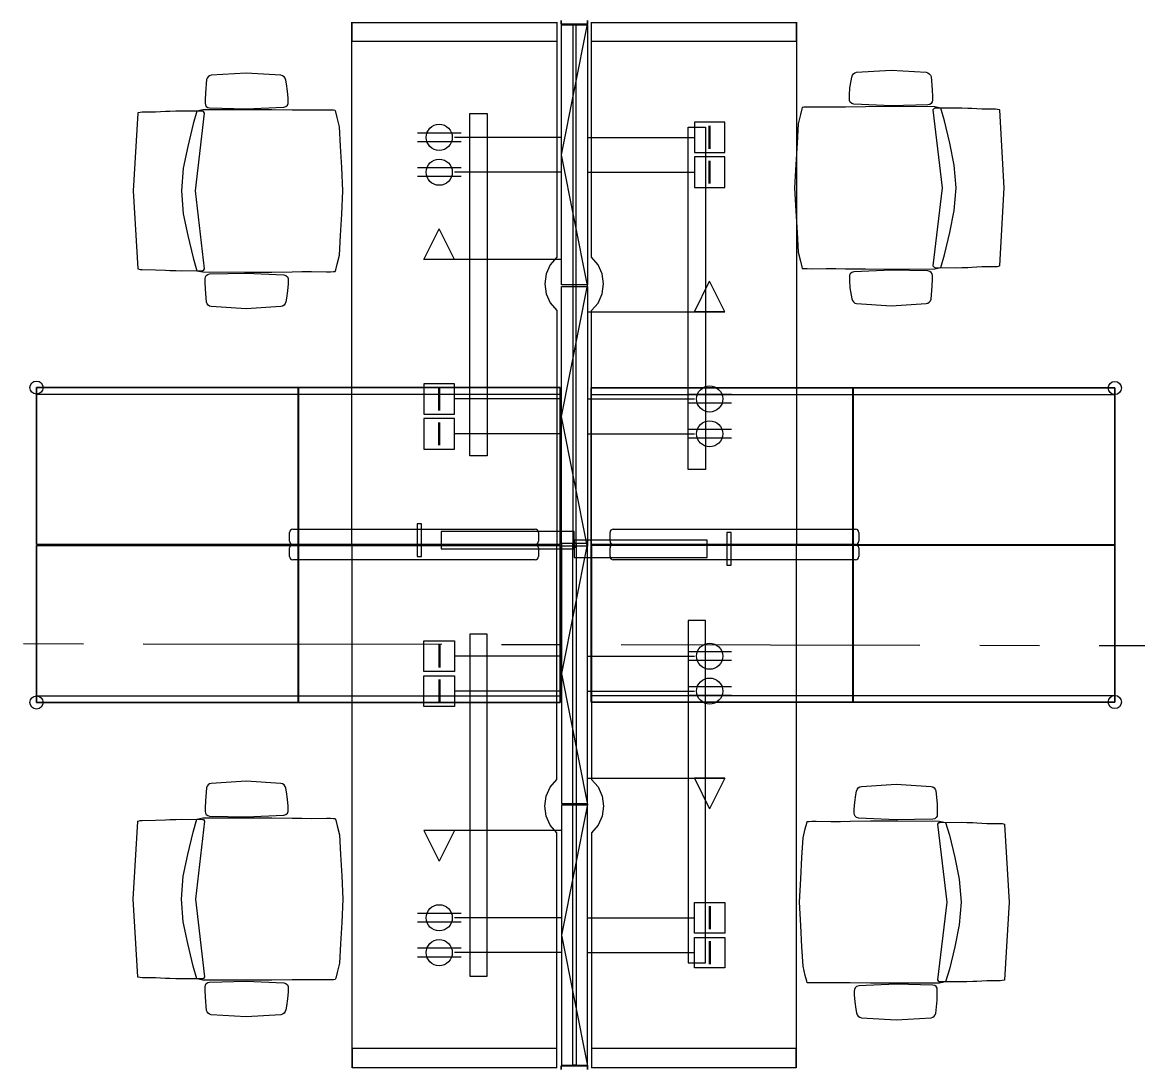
# Model space of a CAD drawing. Extents: x -4 to 325, y -1 to 181.
# Drawn here: x 2.575 to 5.844, y 10.403 to 13.466 of the extents above; entities that cross this region are included whole.
import ezdxf

# ---------------------------------------------------------------- set-up
doc = ezdxf.new("R2010")
doc.units = 0
doc.header["$LTSCALE"] = 0.7
doc.header["$MEASUREMENT"] = 0
doc.linetypes.add('REC4_A1-00_PLANTA GENERAL$1$X-BB$0$CENTER', pattern=[2, 1.25, -0.25, 0.25, -0.25])
doc.linetypes.add('X-BB$0$HIDDEN2', pattern=[0.1875, 0.125, -0.0625])
doc.layers.get('0').update_dxf_attribs({"linetype": 'CONTINUOUS'})
doc.layers.add('REC4_A1-00_PLANTA GENERAL$1$BB$0$A-GRID', color=251, linetype='REC4_A1-00_PLANTA GENERAL$1$X-BB$0$CENTER')
doc.layers.add('REC4_A1-00_PLANTA GENERAL$1$FN$0$I-FURN-FREE', color=1, linetype='CONTINUOUS')
doc.styles.add('REC4_A1-00_PLANTA GENERAL$0$X-FN$0$ARIAL', font='arial.ttf')

# ---------------------------------------------------------------- blocks, each defined once
blk = doc.blocks.new('REC4_A1-00_PLANTA GENERAL', base_point=(3911.2412, -3265.1096))
at = {"layer": 'REC4_A1-00_PLANTA GENERAL$1$BB$0$A-GRID'}
h = blk.add_hatch(dxfattribs=at)
h.set_pattern_fill('ANSI31', color=8, scale=0.53)
h.set_pattern_definition([(45, (0.03352, 0.020166), (-0.046845824, 0.046845824), [])])
h.paths.add_polyline_path([(1.5678, 35.8547), (1.2166, 35.8547), (1.2166, 35.4908), (1.5678, 35.4908)])
h.paths.add_polyline_path([(8.0551, 35.8047), (7.7553, 35.8047), (7.7553, 35.5143), (8.0551, 35.5143)])
h.paths.add_polyline_path([(14.5753, 35.809), (14.2754, 35.809), (14.2754, 35.5187), (14.5753, 35.5187)])
h.paths.add_polyline_path([(21.0466, 35.804), (20.7468, 35.804), (20.7468, 35.5137), (21.0466, 35.5137)])
edge = h.paths.add_edge_path()
edge.add_arc((27.4259, 35.604), 0.1568, 0, 360)
h.paths.add_polyline_path([(34.1147, 35.7939), (33.8148, 35.7939), (33.8148, 35.5036), (34.1147, 35.5036)])
h.paths.add_polyline_path([(40.5576, 35.789), (40.2578, 35.789), (40.2578, 35.4986), (40.5576, 35.4986)])
edge = h.paths.add_edge_path()
edge.add_arc((46.9701, 35.6385), 0.2128, 0, 360)
edge = h.paths.add_edge_path()
edge.add_arc((33.9335, 29.5702), 0.1716, 0, 360)
h.paths.add_polyline_path([(1.5768, 29.8317), (1.2256, 29.8317), (1.2256, 29.4678), (1.5768, 29.4678)])
h.paths.add_polyline_path([(8.0508, 29.7868), (7.75, 29.7868), (7.75, 29.4871), (8.0508, 29.4871)])
h.paths.add_polyline_path([(14.3851, 29.7988), (14.2624, 29.7988), (14.2624, 29.4991), (14.3821, 29.4991)])
h.paths.add_polyline_path([(14.5632, 29.7988), (14.3851, 29.7988), (14.3821, 29.4991), (14.5632, 29.4991)])
h.paths.add_polyline_path([(21.1221, 29.5527), (20.7989, 29.5517), (20.7989, 29.3933), (21.1221, 29.3933)])
h.paths.add_polyline_path([(21.1221, 29.8224), (21.0453, 29.8224), (20.7989, 29.8217), (20.7989, 29.5517), (21.1221, 29.5527)])
h.paths.add_polyline_path([(27.542, 29.7729), (27.2913, 29.7729), (27.2913, 29.5231), (27.542, 29.5231)])
h.paths.add_polyline_path([(40.5264, 29.7716), (40.2757, 29.7716), (40.2757, 29.5218), (40.5264, 29.5218)])
h.paths.add_polyline_path([(47.0764, 29.8019), (46.7664, 29.8019), (46.7664, 29.4919), (47.0764, 29.4919)])
h.paths.add_polyline_path([(1.565, 23.8478), (1.2138, 23.8478), (1.2138, 23.4839), (1.565, 23.4839)])
h.paths.add_polyline_path([(7.9956, 23.8084), (7.6948, 23.8084), (7.6948, 23.5086), (7.9956, 23.5086)])
h.paths.add_polyline_path([(14.5958, 23.8058), (14.2249, 23.8067), (14.2249, 23.507), (14.5929, 23.5061)])
h.paths.add_polyline_path([(14.5258, 23.8058), (14.5958, 23.8058), (14.5929, 23.5061), (14.5258, 23.5061)], flags=16)
h.paths.add_polyline_path([(27.5327, 23.7392), (27.282, 23.7392), (27.282, 23.4894), (27.5327, 23.4894)])
edge = h.paths.add_edge_path()
edge.add_arc((33.9155, 23.6003), 0.1566, 0, 360)
h.paths.add_polyline_path([(40.5198, 23.6763), (40.2691, 23.6763), (40.2691, 23.4631), (40.5198, 23.4631)])
h.paths.add_polyline_path([(40.5198, 23.7129), (40.269, 23.7129), (40.269, 23.6763), (40.5198, 23.6763)])
h.paths.add_polyline_path([(47.0605, 23.6763), (46.8098, 23.6763), (46.8098, 23.4498), (47.0605, 23.4498)])
h.paths.add_polyline_path([(47.0605, 23.6997), (46.8098, 23.6997), (46.8098, 23.6763), (47.0605, 23.6763)])
h.paths.add_polyline_path([(1.5458, 17.8473), (1.1946, 17.8473), (1.1946, 17.4834), (1.5458, 17.4834)])
h.paths.add_polyline_path([(8.0633, 17.8071), (7.7625, 17.8071), (7.7625, 17.5074), (8.0633, 17.5074)])
h.paths.add_polyline_path([(14.4343, 17.7919), (14.3217, 17.7919), (14.3217, 17.4921), (14.4285, 17.4921)])
h.paths.add_polyline_path([(14.6226, 17.7919), (14.4343, 17.7919), (14.4285, 17.4921), (14.6226, 17.4921)])
h.paths.add_polyline_path([(27.5235, 17.756), (27.2727, 17.756), (27.2727, 17.5062), (27.5235, 17.5062)])
edge = h.paths.add_edge_path()
edge.add_arc((33.905, 17.5767), 0.1574, 0, 360)
h.paths.add_polyline_path([(40.5132, 17.7384), (40.3113, 17.7384), (40.3113, 17.5259), (40.5132, 17.5259)])
h.paths.add_polyline_path([(40.3113, 17.7384), (40.2625, 17.7384), (40.2625, 17.4886), (40.5132, 17.4886), (40.5132, 17.5259), (40.3113, 17.5259)])
h.paths.add_polyline_path([(47.0683, 17.7542), (46.7674, 17.7542), (46.7674, 17.5259), (47.0683, 17.5259)])
h.paths.add_polyline_path([(47.0683, 17.5259), (46.7674, 17.5259), (46.7674, 17.4544), (47.0683, 17.4544)])
h.paths.add_polyline_path([(1.5739, 11.86), (1.2227, 11.86), (1.2227, 11.4962), (1.5739, 11.4962)])
h.paths.add_polyline_path([(8.0659, 11.8138), (7.765, 11.8138), (7.765, 11.514), (8.0659, 11.514)])
h.paths.add_polyline_path([(14.5258, 11.7988), (14.2249, 11.7988), (14.2249, 11.499), (14.5258, 11.499)])
h.paths.add_polyline_path([(21.0742, 11.6829), (20.7512, 11.6844), (20.7512, 11.4144), (21.0742, 11.4144)])
h.paths.add_polyline_path([(21.0742, 11.7656), (20.7512, 11.7656), (20.7512, 11.6844), (21.0742, 11.6829)])
h.paths.add_polyline_path([(27.5142, 11.7439), (27.2635, 11.7439), (27.2635, 11.4941), (27.5142, 11.4941)])
edge = h.paths.add_edge_path()
edge.add_arc((33.8803, 11.59), 0.1553, 0, 360)
h.paths.add_polyline_path([(40.5065, 11.7154), (40.2558, 11.7154), (40.2558, 11.464), (40.5065, 11.464)])
h.paths.add_polyline_path([(47.0258, 11.6987), (46.775, 11.6987), (46.775, 11.4489), (47.0258, 11.4489)])
h.paths.add_polyline_path([(1.5513, 5.8383), (1.2001, 5.8383), (1.2001, 5.4744), (1.5513, 5.4744)])
h.paths.add_polyline_path([(8.0395, 5.7813), (7.7676, 5.7813), (7.7676, 5.4815), (8.0395, 5.4815)])
h.paths.add_polyline_path([(8.0685, 5.7813), (8.0395, 5.7813), (8.0395, 5.4815), (8.0685, 5.4815)])
h.paths.add_polyline_path([(14.5132, 5.7555), (14.2123, 5.7555), (14.2123, 5.4558), (14.5132, 5.4558)])
h.paths.add_polyline_path([(21.0084, 5.7048), (20.7577, 5.7048), (20.7577, 5.455), (21.0084, 5.455)])
h.paths.add_polyline_path([(27.5299, 5.7035), (27.229, 5.7035), (27.229, 5.4037), (27.5299, 5.4037)])
h.paths.add_polyline_path([(34.0162, 5.6528), (33.7655, 5.6528), (33.7655, 5.403), (34.0162, 5.403)])
h.paths.add_polyline_path([(40.4672, 5.6155), (40.2072, 5.6155), (40.2072, 5.3555), (40.4672, 5.3555)])
edge = h.paths.add_edge_path()
edge.add_arc((46.8827, 5.476), 0.1877, 0, 360)
blk.add_lwpolyline([(-2.6716, 11.6546), (52.8043, 11.5575)], dxfattribs=at)
at = {"layer": 'REC4_A1-00_PLANTA GENERAL$1$FN$0$I-FURN-FREE'}
for p, q in [((4.1529, 13.4606), (4.1529, 13.4709)), ((4.1529, 13.4708), (4.1529, 13.4606)), ((4.2302, 13.4709), (4.2302, 13.4606)), ((4.2302, 13.4606), (4.2302, 13.4708)), ((3.5394, 11.933), (3.5394, 13.4657)), ((3.5409, 13.4655), (4.1397, 13.4655)), ((3.5409, 13.4096), (3.5409, 13.4655)), ((3.5409, 13.4655), (3.5409, 13.4655)), ((4.1397, 13.4657), (4.1397, 12.7776)), ((4.1397, 13.4655), (4.1397, 13.4096)), ((4.1529, 13.4606), (4.2302, 13.4606)), ((4.2302, 13.4606), (4.1529, 13.4606)), ((4.1533, 13.0775), (4.2299, 13.4606)), ((4.1533, 12.6967), (4.1533, 13.4583)), ((4.1533, 13.4583), (4.2299, 13.4583)), ((4.1868, 13.4581), (4.1868, 11.928)), ((4.1963, 13.4581), (4.1868, 13.4581)), ((4.1868, 13.4581), (4.1868, 11.928)), ((4.1963, 13.4581), (4.1868, 13.4581)), ((4.1868, 13.4581), (4.1868, 13.4581)), ((4.1963, 11.928), (4.1963, 13.4581)), ((4.1963, 11.928), (4.1963, 13.4581)), ((4.2299, 13.4583), (4.2299, 12.6967)), ((4.2302, 13.4606), (4.2302, 13.4606)), ((4.2419, 12.7776), (4.2419, 13.4657)), ((4.2419, 13.4655), (4.8406, 13.4655)), ((4.2419, 13.4096), (4.2419, 13.4655)), ((4.8406, 13.4655), (4.8406, 13.4096)), ((4.8422, 13.4657), (4.8422, 11.933)), ((4.1397, 13.4096), (3.5409, 13.4096)), ((4.8406, 13.4096), (4.2419, 13.4096)), ((3.8853, 12.1953), (3.8853, 13.198)), ((3.8853, 13.198), (3.9364, 13.198)), ((3.9364, 13.198), (3.9364, 12.1953)), ((4.5242, 12.1554), (4.5242, 13.158)), ((4.5242, 13.158), (4.5753, 13.158)), ((4.6322, 13.1733), (4.5428, 13.1733)), ((4.5428, 13.1733), (4.5428, 13.0839)), ((4.5753, 13.158), (4.5753, 12.1554)), ((4.5862, 13.095), (4.5862, 13.1621)), ((4.5888, 13.095), (4.5888, 13.1621)), ((4.6322, 13.0839), (4.6322, 13.1733)), ((3.8595, 13.1413), (3.7318, 13.1413)), ((3.8595, 13.1158), (3.7318, 13.1158)), ((4.1533, 13.1286), (3.8403, 13.1286)), ((4.2299, 13.1286), (4.5428, 13.1286)), ((4.2299, 12.6943), (4.1533, 13.0775)), ((4.5428, 13.0839), (4.6322, 13.0839)), ((4.6322, 13.0839), (4.6322, 13.0839)), ((4.6322, 13.0711), (4.5428, 13.0711)), ((4.5428, 13.0711), (4.5428, 12.9817)), ((4.5862, 12.9929), (4.5862, 13.0599)), ((4.5888, 12.9929), (4.5888, 13.0599)), ((4.6322, 12.9817), (4.6322, 13.0711)), ((3.8595, 13.0392), (3.7318, 13.0392)), ((3.8595, 13.0136), (3.7318, 13.0136)), ((4.1533, 13.0264), (3.8403, 13.0264)), ((4.2299, 13.0264), (4.5428, 13.0264)), ((4.5428, 12.9817), (4.6322, 12.9817)), ((4.6322, 12.9817), (4.6322, 12.9817)), ((3.7509, 12.7709), (3.7956, 12.8603)), ((3.8403, 12.7709), (3.7956, 12.8603)), ((4.1533, 12.7709), (3.7509, 12.7709)), ((3.8403, 12.7709), (3.7509, 12.7709)), ((4.1203, 12.7555), (4.1083, 12.7286)), ((4.1397, 12.7776), (4.1203, 12.7555)), ((4.2606, 12.7551), (4.2419, 12.7776)), ((4.2725, 12.7284), (4.2606, 12.7551)), ((4.1083, 12.7286), (4.105, 12.6994)), ((4.2765, 12.6994), (4.2725, 12.7284)), ((4.105, 12.6994), (4.1091, 12.6704)), ((4.2299, 12.6967), (4.1533, 12.6967)), ((4.1533, 12.3111), (4.2299, 12.6943)), ((4.1533, 11.9304), (4.1533, 12.6919)), ((4.1533, 12.6919), (4.2299, 12.6919)), ((4.2299, 12.6967), (4.2299, 12.6967)), ((4.2299, 12.6919), (4.2299, 11.9304)), ((4.2732, 12.6701), (4.2765, 12.6994)), ((4.5428, 12.6177), (4.5875, 12.7071)), ((4.6322, 12.6177), (4.5875, 12.7071)), ((4.1091, 12.6704), (4.1209, 12.6436)), ((4.2613, 12.6432), (4.2732, 12.6701)), ((4.1209, 12.6436), (4.1397, 12.6211)), ((4.1397, 12.6211), (4.1397, 11.933)), ((4.2419, 12.6211), (4.2613, 12.6432)), ((4.2419, 11.933), (4.2419, 12.6211)), ((4.2299, 12.6177), (4.6322, 12.6177)), ((4.6322, 12.6177), (4.5428, 12.6177)), ((3.3825, 12.3955), (2.6162, 12.3955)), ((2.6162, 12.3955), (2.6162, 11.9357)), ((2.6162, 11.9357), (2.6162, 12.3955)), ((2.6162, 12.3955), (3.3825, 12.3955)), ((3.3825, 12.3955), (2.6162, 12.3955)), ((2.6162, 12.3955), (2.6162, 12.3763)), ((3.3825, 11.9357), (3.3825, 12.3955)), ((3.3825, 12.3955), (3.3825, 12.3955)), ((3.3825, 12.3955), (3.3825, 11.9357)), ((3.3825, 12.3955), (3.3825, 12.3955)), ((3.3825, 12.3763), (3.3825, 12.3955)), ((3.3825, 12.3955), (3.3825, 12.3955)), ((4.1494, 12.3955), (3.383, 12.3955)), ((3.383, 12.3955), (3.383, 12.3763)), ((3.383, 11.9357), (3.383, 12.3955)), ((3.383, 12.3955), (4.1494, 12.3955)), ((4.1494, 12.3955), (3.383, 12.3955)), ((3.383, 12.3955), (3.383, 11.9357)), ((3.8403, 12.4069), (3.7509, 12.4069)), ((3.7509, 12.4069), (3.7509, 12.3175)), ((3.7944, 12.3287), (3.7944, 12.3958)), ((3.7969, 12.3287), (3.7969, 12.3958)), ((3.8403, 12.3175), (3.8403, 12.4069)), ((4.1494, 12.3763), (4.1494, 12.3955)), ((4.1494, 12.3955), (4.1494, 11.9357)), ((4.1494, 11.9357), (4.1494, 12.3955)), ((5.0072, 12.3943), (4.2408, 12.3943)), ((4.2408, 12.3943), (4.2408, 12.3752)), ((5.0072, 12.3943), (4.2408, 12.3943)), ((4.2408, 12.3943), (4.2408, 11.9345)), ((4.2408, 11.9345), (4.2408, 12.3943)), ((4.2408, 12.3943), (5.0072, 12.3943)), ((5.0072, 12.3752), (5.0072, 12.3943)), ((5.0072, 11.9345), (5.0072, 12.3943)), ((5.0072, 12.3943), (5.0072, 12.3943)), ((5.0072, 12.3943), (5.0072, 11.9345)), ((5.0072, 12.3943), (5.0072, 12.3943)), ((5.774, 12.3943), (5.0077, 12.3943)), ((5.0077, 12.3943), (5.0077, 12.3752)), ((5.0077, 11.9345), (5.0077, 12.3943)), ((5.0077, 12.3943), (5.774, 12.3943)), ((5.774, 12.3943), (5.0077, 12.3943)), ((5.0077, 12.3943), (5.0077, 11.9345)), ((5.774, 12.3752), (5.774, 12.3943)), ((5.774, 12.3943), (5.774, 12.3943)), ((5.774, 12.3943), (5.774, 11.9345)), ((5.774, 12.3943), (5.774, 12.3943)), ((5.774, 11.9345), (5.774, 12.3943)), ((5.774, 12.3943), (5.774, 12.3943)), ((2.6162, 12.3763), (3.3825, 12.3763)), ((3.383, 12.3763), (4.1494, 12.3763)), ((4.1533, 12.3622), (3.8403, 12.3622)), ((4.2299, 12.3622), (4.5428, 12.3622)), ((4.2408, 12.3752), (5.0072, 12.3752)), ((4.6514, 12.375), (4.5237, 12.375)), ((5.0077, 12.3752), (5.774, 12.3752)), ((4.6514, 12.3495), (4.5237, 12.3495)), ((3.7509, 12.3175), (3.8403, 12.3175)), ((3.8403, 12.3047), (3.7509, 12.3047)), ((3.7509, 12.3047), (3.7509, 12.2153)), ((3.7944, 12.2265), (3.7944, 12.2936)), ((3.7969, 12.2265), (3.7969, 12.2936)), ((3.8403, 12.2153), (3.8403, 12.3047)), ((4.2299, 11.928), (4.1533, 12.3111)), ((4.1533, 12.26), (3.8403, 12.26)), ((4.2299, 12.26), (4.5428, 12.26)), ((4.6514, 12.2728), (4.5237, 12.2728)), ((4.6514, 12.2473), (4.5237, 12.2473)), ((3.7509, 12.2153), (3.8403, 12.2153)), ((3.9364, 12.1953), (3.8853, 12.1953)), ((4.5753, 12.1554), (4.5242, 12.1554)), ((3.357, 11.9451), (3.357, 11.9706)), ((3.3666, 11.9802), (4.0763, 11.9802)), ((3.7437, 11.9962), (3.731, 11.9962)), ((3.731, 11.9962), (3.731, 11.9004)), ((3.7437, 11.9004), (3.7437, 11.9962)), ((4.1908, 11.9738), (3.8012, 11.9738)), ((3.8012, 11.9738), (3.8012, 11.9228)), ((4.0859, 11.9706), (4.0859, 11.9451)), ((4.1908, 11.9228), (4.1908, 11.9738)), ((4.2957, 11.9451), (4.2957, 11.9706)), ((4.3053, 11.9802), (5.0149, 11.9802)), ((4.6506, 11.9706), (4.6378, 11.9706)), ((4.6378, 11.9706), (4.6378, 11.8749)), ((4.6506, 11.8749), (4.6506, 11.9706)), ((4.6506, 11.9706), (4.6506, 11.9706)), ((5.0245, 11.9706), (5.0245, 11.9451)), ((2.6162, 11.9357), (3.3825, 11.9357)), ((3.3825, 11.9357), (2.6162, 11.9357)), ((3.3666, 11.9355), (4.0763, 11.9355)), ((4.0763, 11.9355), (3.3666, 11.9355)), ((4.1494, 11.9357), (3.383, 11.9357)), ((3.383, 11.9357), (4.1494, 11.9357)), ((4.1397, 11.9355), (3.5394, 11.9355)), ((3.5394, 11.9355), (3.5394, 10.4028)), ((4.1397, 11.933), (3.5394, 11.933)), ((4.1397, 11.2474), (4.1397, 11.9355)), ((4.2299, 11.9406), (4.1533, 11.5574)), ((4.2299, 11.9382), (4.1533, 11.9382)), ((4.1533, 11.9382), (4.1533, 11.1766)), ((4.1868, 10.4105), (4.1868, 11.9406)), ((4.1868, 11.9406), (4.1963, 11.9406)), ((4.1868, 10.4105), (4.1868, 11.9406)), ((4.1868, 11.9406), (4.1963, 11.9406)), ((4.5803, 11.9483), (4.1908, 11.9483)), ((4.1908, 11.9483), (4.1908, 11.8972)), ((4.1963, 11.9406), (4.1963, 10.4105)), ((4.1963, 11.9406), (4.1963, 10.4105)), ((4.2299, 11.1766), (4.2299, 11.9382)), ((4.2408, 11.9345), (5.0072, 11.9345)), ((5.0072, 11.9345), (4.2408, 11.9345)), ((4.2408, 11.4742), (4.2408, 11.934)), ((4.2408, 11.934), (5.0072, 11.934)), ((5.0072, 11.934), (4.2408, 11.934)), ((4.2408, 11.934), (4.2408, 11.4742)), ((4.2419, 11.9355), (4.2419, 11.2474)), ((4.8422, 11.9355), (4.2419, 11.9355)), ((4.2419, 11.9355), (4.2419, 11.9355)), ((4.8422, 11.933), (4.2419, 11.933)), ((4.2419, 11.933), (4.2419, 11.933)), ((5.0149, 11.9355), (4.3053, 11.9355)), ((4.3053, 11.9355), (5.0149, 11.9355)), ((4.5803, 11.8972), (4.5803, 11.9483)), ((4.5803, 11.9483), (4.5803, 11.9483)), ((4.8422, 10.4028), (4.8422, 11.9355)), ((5.0072, 11.934), (5.0072, 11.4742)), ((5.0072, 11.4742), (5.0072, 11.934)), ((5.774, 11.9345), (5.0077, 11.9345)), ((5.0077, 11.9345), (5.774, 11.9345)), ((5.774, 11.934), (5.0077, 11.934)), ((5.0077, 11.934), (5.0077, 11.4742)), ((5.0077, 11.4742), (5.0077, 11.934)), ((5.0077, 11.934), (5.774, 11.934)), ((5.774, 11.4742), (5.774, 11.934)), ((5.774, 11.934), (5.774, 11.4742)), ((2.6162, 11.473), (2.6162, 11.9328)), ((2.6162, 11.9328), (3.3825, 11.9328)), ((3.3825, 11.9328), (2.6162, 11.9328)), ((2.6162, 11.9328), (2.6162, 11.473)), ((3.357, 11.9004), (3.357, 11.9259)), ((3.3825, 11.9328), (3.3825, 11.473)), ((3.3825, 11.473), (3.3825, 11.9328)), ((4.1494, 11.9328), (3.383, 11.9328)), ((3.383, 11.9328), (3.383, 11.473)), ((3.383, 11.473), (3.383, 11.9328)), ((3.383, 11.9328), (4.1494, 11.9328)), ((3.731, 11.9004), (3.7437, 11.9004)), ((3.8012, 11.9228), (4.1908, 11.9228)), ((4.0859, 11.9259), (4.0859, 11.9004)), ((4.1494, 11.473), (4.1494, 11.9328)), ((4.1494, 11.9328), (4.1494, 11.473)), ((4.2299, 11.9304), (4.1533, 11.9304)), ((4.1868, 11.928), (4.1963, 11.928)), ((4.1868, 11.928), (4.1963, 11.928)), ((4.2957, 11.9004), (4.2957, 11.9259)), ((5.0245, 11.9259), (5.0245, 11.9004)), ((4.0763, 11.8908), (3.3666, 11.8908)), ((4.1908, 11.8972), (4.5803, 11.8972)), ((5.0149, 11.8908), (4.3053, 11.8908)), ((4.6378, 11.8749), (4.6506, 11.8749)), ((4.5242, 11.7131), (4.5242, 10.7105)), ((4.5753, 11.7131), (4.5242, 11.7131)), ((4.5753, 10.7105), (4.5753, 11.7131)), ((3.8853, 11.6732), (3.8853, 10.6706)), ((3.9364, 11.6732), (3.8853, 11.6732)), ((3.9364, 10.6706), (3.9364, 11.6732)), ((3.7509, 11.5638), (3.7509, 11.6532)), ((3.7509, 11.6532), (3.8403, 11.6532)), ((3.7944, 11.642), (3.7944, 11.575)), ((3.7969, 11.642), (3.7969, 11.575)), ((3.8403, 11.6532), (3.8403, 11.5638)), ((4.1533, 11.6085), (3.8403, 11.6085)), ((4.2299, 11.6085), (4.5428, 11.6085)), ((4.6514, 11.6213), (4.5237, 11.6213)), ((4.6514, 11.5957), (4.5237, 11.5957)), ((3.8403, 11.5638), (3.7509, 11.5638)), ((3.7509, 11.4616), (3.7509, 11.551)), ((3.7509, 11.551), (3.8403, 11.551)), ((3.8403, 11.551), (3.8403, 11.4616)), ((4.1533, 11.5574), (4.2299, 11.1742)), ((3.7944, 11.5399), (3.7944, 11.4728)), ((3.7969, 11.5399), (3.7969, 11.4728)), ((4.6514, 11.5191), (4.5237, 11.5191)), ((2.6162, 11.473), (2.6162, 11.4922)), ((2.6162, 11.4922), (3.3825, 11.4922)), ((3.3825, 11.4922), (3.3825, 11.473)), ((3.383, 11.473), (3.383, 11.4922)), ((3.383, 11.4922), (4.1494, 11.4922)), ((4.1533, 11.5063), (3.8403, 11.5063)), ((4.1494, 11.4922), (4.1494, 11.473)), ((4.2299, 11.5063), (4.5428, 11.5063)), ((4.2408, 11.4742), (4.2408, 11.4934)), ((4.2408, 11.4934), (5.0072, 11.4934)), ((4.6514, 11.4936), (4.5237, 11.4936)), ((5.0072, 11.4934), (5.0072, 11.4742)), ((5.0077, 11.4742), (5.0077, 11.4934)), ((5.0077, 11.4934), (5.774, 11.4934)), ((5.774, 11.4934), (5.774, 11.4742)), ((3.3825, 11.473), (2.6162, 11.473)), ((2.6162, 11.473), (3.3825, 11.473)), ((3.3825, 11.473), (2.6162, 11.473)), ((3.3825, 11.473), (3.3825, 11.473)), ((3.3825, 11.473), (3.3825, 11.473)), ((3.3825, 11.473), (3.3825, 11.473)), ((4.1494, 11.473), (3.383, 11.473)), ((3.383, 11.473), (4.1494, 11.473)), ((4.1494, 11.473), (3.383, 11.473)), ((3.8403, 11.4616), (3.7509, 11.4616)), ((5.0072, 11.4742), (4.2408, 11.4742)), ((5.0072, 11.4742), (4.2408, 11.4742)), ((4.2408, 11.4742), (5.0072, 11.4742)), ((5.0072, 11.4742), (5.0072, 11.4742)), ((5.0072, 11.4742), (5.0072, 11.4742)), ((5.774, 11.4742), (5.0077, 11.4742)), ((5.0077, 11.4742), (5.774, 11.4742)), ((5.774, 11.4742), (5.0077, 11.4742)), ((5.774, 11.4742), (5.774, 11.4742)), ((5.774, 11.4742), (5.774, 11.4742)), ((5.774, 11.4742), (5.774, 11.4742)), ((4.1209, 11.2249), (4.1397, 11.2474)), ((4.2299, 11.2509), (4.6322, 11.2509)), ((4.2419, 11.2474), (4.2613, 11.2253)), ((4.5428, 11.2509), (4.5875, 11.1615)), ((4.6322, 11.2509), (4.5428, 11.2509)), ((4.6322, 11.2509), (4.5875, 11.1615)), ((4.1091, 11.1982), (4.1209, 11.2249)), ((4.2613, 11.2253), (4.2732, 11.1984)), ((4.105, 11.1692), (4.1091, 11.1982)), ((4.2732, 11.1984), (4.2765, 11.1692)), ((4.1083, 11.14), (4.105, 11.1692)), ((4.1533, 11.1766), (4.2299, 11.1766)), ((4.2299, 11.1742), (4.1533, 10.7911)), ((4.2299, 11.1718), (4.1533, 11.1718)), ((4.1533, 11.1718), (4.1533, 10.4103)), ((4.2299, 10.4103), (4.2299, 11.1718)), ((4.2299, 11.1718), (4.2299, 11.1718)), ((4.2765, 11.1692), (4.2725, 11.1402)), ((4.1203, 11.1131), (4.1083, 11.14)), ((4.2725, 11.1402), (4.2606, 11.1134)), ((4.1533, 11.0976), (3.7509, 11.0976)), ((3.7509, 11.0976), (3.7956, 11.0082)), ((3.8403, 11.0976), (3.7509, 11.0976)), ((3.8403, 11.0976), (3.7956, 11.0082)), ((4.1397, 11.091), (4.1203, 11.1131)), ((4.1397, 10.4028), (4.1397, 11.091)), ((4.2606, 11.1134), (4.2419, 11.091)), ((4.2419, 11.091), (4.2419, 10.4028)), ((4.5428, 10.7975), (4.5428, 10.8869)), ((4.5428, 10.8869), (4.6322, 10.8869)), ((4.6322, 10.8869), (4.6322, 10.7975)), ((4.6322, 10.8869), (4.6322, 10.8869)), ((3.8595, 10.8549), (3.7318, 10.8549)), ((4.5862, 10.8757), (4.5862, 10.8086)), ((4.5888, 10.8757), (4.5888, 10.8086)), ((3.8595, 10.8294), (3.7318, 10.8294)), ((4.1533, 10.8422), (3.8403, 10.8422)), ((4.2299, 10.8422), (4.5428, 10.8422)), ((4.1533, 10.7911), (4.2299, 10.4079)), ((4.6322, 10.7975), (4.5428, 10.7975)), ((4.5428, 10.6953), (4.5428, 10.7847)), ((4.5428, 10.7847), (4.6322, 10.7847)), ((4.5862, 10.7735), (4.5862, 10.7065)), ((4.5888, 10.7735), (4.5888, 10.7065)), ((4.6322, 10.7847), (4.6322, 10.6953)), ((4.6322, 10.7847), (4.6322, 10.7847)), ((3.8595, 10.7528), (3.7318, 10.7528)), ((3.8595, 10.7272), (3.7318, 10.7272)), ((4.1533, 10.74), (3.8403, 10.74)), ((4.2299, 10.74), (4.5428, 10.74)), ((4.5242, 10.7105), (4.5753, 10.7105)), ((4.6322, 10.6953), (4.5428, 10.6953)), ((3.8853, 10.6706), (3.9364, 10.6706)), ((4.1397, 10.4589), (3.5409, 10.4589)), ((3.5409, 10.4589), (3.5409, 10.4031)), ((4.1397, 10.4031), (4.1397, 10.4589)), ((4.8406, 10.4589), (4.2419, 10.4589)), ((4.2419, 10.4589), (4.2419, 10.4031)), ((4.8406, 10.4031), (4.8406, 10.4589)), ((3.5409, 10.4031), (4.1397, 10.4031)), ((3.5409, 10.4031), (3.5409, 10.4031)), ((4.1529, 10.3978), (4.1529, 10.408)), ((4.1529, 10.408), (4.2302, 10.408)), ((4.2302, 10.4079), (4.1529, 10.4079)), ((4.1529, 10.4079), (4.1529, 10.3977)), ((4.1533, 10.4103), (4.2299, 10.4103)), ((4.1963, 10.4105), (4.1868, 10.4105)), ((4.1963, 10.4105), (4.1868, 10.4105)), ((4.1868, 10.4105), (4.1868, 10.4105)), ((4.2302, 10.408), (4.2302, 10.3978)), ((4.2302, 10.3977), (4.2302, 10.4079)), ((4.2302, 10.4079), (4.2302, 10.4079)), ((4.2419, 10.4031), (4.8406, 10.4031))]:
    blk.add_line(p, q, dxfattribs=at)
for points in [[(3.2304, 13.3168), (3.1281, 13.3104), (3.1232, 13.3089), (3.1191, 13.3062), (3.1159, 13.3022), (3.114, 13.2976), (3.1107, 13.2593), (3.1101, 13.2389), (3.11, 13.2287), (3.1107, 13.2236), (3.1132, 13.2192), (3.1175, 13.216), (3.123, 13.2146), (3.2301, 13.2122), (3.3401, 13.2173), (3.3462, 13.2191), (3.3508, 13.2229), (3.3527, 13.2277), (3.3531, 13.2329), (3.3528, 13.2433), (3.3513, 13.2642), (3.3482, 13.2857), (3.3462, 13.2963), (3.3444, 13.3015), (3.3413, 13.3059), (3.337, 13.3088), (3.3319, 13.3104), (3.2304, 13.3168)], [(3.0404, 12.9716), (3.0459, 12.9049), (3.0589, 12.841), (3.0746, 12.7754), (3.0857, 12.7379), (3.103, 12.7341), (3.2256, 12.7336), (3.2515, 12.7336), (3.3055, 12.734), (3.3649, 12.7349), (3.3931, 12.7351), (3.4213, 12.7352), (3.4651, 12.7349), (3.4769, 12.7349), (3.486, 12.7352), (3.4909, 12.7355), (3.4923, 12.7402), (3.4968, 12.7566), (3.5031, 12.7836), (3.5064, 12.8407), (3.51, 12.9032), (3.5135, 12.9716), (3.51, 13.0399), (3.5064, 13.1025), (3.5031, 13.1595), (3.4968, 13.1866), (3.4923, 13.203), (3.4909, 13.2076), (3.486, 13.208), (3.4769, 13.2082), (3.4651, 13.2083), (3.4213, 13.2079), (3.3931, 13.2081), (3.3649, 13.2082), (3.3055, 13.2092), (3.2515, 13.2095), (3.2256, 13.2095), (3.103, 13.2091), (3.0857, 13.2052), (3.0746, 13.1677), (3.0589, 13.1022), (3.0459, 13.0383), (3.0404, 12.9716)], [(5.3094, 12.9805), (5.3039, 13.0472), (5.2909, 13.1111), (5.2752, 13.1767), (5.2641, 13.2142), (5.2469, 13.218), (5.1242, 13.2185), (5.0983, 13.2185), (5.0443, 13.2181), (4.9849, 13.2171), (4.9567, 13.217), (4.9285, 13.2168), (4.8848, 13.2172), (4.8729, 13.2171), (4.8638, 13.2169), (4.8589, 13.2165), (4.8575, 13.2119), (4.8531, 13.1955), (4.8467, 13.1684), (4.8434, 13.1114), (4.8398, 13.0488), (4.8363, 12.9805), (4.8398, 12.9121), (4.8434, 12.8496), (4.8467, 12.7926), (4.8531, 12.7655), (4.8575, 12.7491), (4.8589, 12.7445), (4.8638, 12.7441), (4.8729, 12.7439), (4.8848, 12.7438), (4.9285, 12.7441), (4.9567, 12.744), (4.9849, 12.7438), (5.0443, 12.7429), (5.0983, 12.7425), (5.1242, 12.7425), (5.2469, 12.743), (5.2641, 12.7468), (5.2752, 12.7843), (5.2909, 12.8499), (5.3039, 12.9138), (5.3094, 12.9805)], [(3.0238, 13.205), (3.0063, 13.2046), (2.9944, 13.2039), (2.965, 13.2023), (2.9255, 13.2022), (2.9198, 13.2015), (2.9131, 13.2), (2.913, 13.1998), (2.9128, 13.1992), (2.8993, 12.9716), (2.9128, 12.7439), (2.913, 12.7433), (2.9131, 12.7432), (2.9198, 12.7417), (2.9255, 12.741), (2.965, 12.7408), (2.9944, 12.7392), (3.0063, 12.7386), (3.0238, 12.7382), (3.0397, 12.7378), (3.1026, 12.7382), (3.1052, 12.7389), (3.1086, 12.7434), (3.0813, 12.9716), (3.1086, 13.1998), (3.1052, 13.2043), (3.1026, 13.2049), (3.0397, 13.2054), (3.0238, 13.205)], [(3.0238, 10.6636), (3.0063, 10.664), (2.9944, 10.6647), (2.965, 10.6662), (2.9255, 10.6664), (2.9198, 10.6671), (2.9131, 10.6686), (2.913, 10.6687), (2.9128, 10.6693), (2.8993, 10.897), (2.9128, 11.1246), (2.913, 11.1252), (2.9131, 11.1254), (2.9198, 11.1269), (2.9255, 11.1276), (2.965, 11.1277), (2.9944, 11.1293), (3.0063, 11.13), (3.0238, 11.1304), (3.0397, 11.1308), (3.1026, 11.1303), (3.1052, 11.1297), (3.1086, 11.1252), (3.0813, 10.897), (3.1086, 10.6688), (3.1052, 10.6643), (3.1026, 10.6636), (3.0397, 10.6632), (3.0238, 10.6636)], [(3.0404, 10.897), (3.0459, 10.9637), (3.0589, 11.0276), (3.0746, 11.0931), (3.0857, 11.1306), (3.103, 11.1345), (3.2256, 11.1349), (3.2515, 11.1349), (3.3055, 11.1346), (3.3649, 11.1336), (3.3931, 11.1335), (3.4213, 11.1333), (3.4651, 11.1337), (3.4769, 11.1336), (3.486, 11.1334), (3.4909, 11.133), (3.4923, 11.1284), (3.4968, 11.112), (3.5031, 11.0849), (3.5064, 11.0279), (3.51, 10.9653), (3.5135, 10.897), (3.51, 10.8286), (3.5064, 10.7661), (3.5031, 10.7091), (3.4968, 10.682), (3.4923, 10.6656), (3.4909, 10.6609), (3.486, 10.6606), (3.4769, 10.6603), (3.4651, 10.6603), (3.4213, 10.6606), (3.3931, 10.6605), (3.3649, 10.6603), (3.3055, 10.6594), (3.2515, 10.659), (3.2256, 10.659), (3.103, 10.6595), (3.0857, 10.6633), (3.0746, 10.7008), (3.0589, 10.7664), (3.0459, 10.8303), (3.0404, 10.897)], [(5.3237, 10.8881), (5.3182, 10.8214), (5.3052, 10.7574), (5.2895, 10.6919), (5.2784, 10.6544), (5.2611, 10.6506), (5.1385, 10.6501), (5.1125, 10.6501), (5.0585, 10.6505), (4.9991, 10.6514), (4.971, 10.6516), (4.9428, 10.6517), (4.899, 10.6514), (4.8872, 10.6514), (4.8781, 10.6517), (4.8732, 10.652), (4.8718, 10.6567), (4.8673, 10.6731), (4.8609, 10.7001), (4.8577, 10.7571), (4.8541, 10.8197), (4.8506, 10.8881), (4.8541, 10.9564), (4.8577, 11.019), (4.8609, 11.076), (4.8673, 11.1031), (4.8718, 11.1195), (4.8732, 11.1241), (4.8781, 11.1245), (4.8872, 11.1247), (4.899, 11.1248), (4.9428, 11.1244), (4.971, 11.1246), (4.9991, 11.1247), (5.0585, 11.1257), (5.1125, 11.126), (5.1385, 11.126), (5.2611, 11.1256), (5.2784, 11.1217), (5.2895, 11.0842), (5.3052, 11.0187), (5.3182, 10.9548), (5.3237, 10.8881)], [(3.2304, 10.5518), (3.1281, 10.5582), (3.1232, 10.5596), (3.1191, 10.5624), (3.1159, 10.5663), (3.114, 10.5709), (3.1107, 10.6093), (3.1101, 10.6297), (3.11, 10.6399), (3.1107, 10.6449), (3.1132, 10.6494), (3.1175, 10.6525), (3.123, 10.6539), (3.2301, 10.6563), (3.3401, 10.6512), (3.3462, 10.6495), (3.3508, 10.6457), (3.3527, 10.6408), (3.3531, 10.6356), (3.3528, 10.6252), (3.3513, 10.6043), (3.3482, 10.5829), (3.3462, 10.5722), (3.3444, 10.5671), (3.3413, 10.5627), (3.337, 10.5597), (3.3319, 10.5582), (3.2304, 10.5518)]]:
    blk.add_lwpolyline(points, close=True, dxfattribs=at)
for points in [[(5.1194, 13.3257), (5.2217, 13.3193), (5.2266, 13.3178), (5.2307, 13.3151), (5.2339, 13.3112), (5.2358, 13.3065), (5.2392, 13.2682), (5.2397, 13.2478), (5.2398, 13.2376), (5.2391, 13.2325), (5.2366, 13.2281), (5.2323, 13.2249), (5.2268, 13.2235), (5.1197, 13.2212), (5.0097, 13.2262), (5.0036, 13.228), (4.999, 13.2318), (4.9971, 13.2366), (4.9967, 13.2418), (4.997, 13.2522), (4.9985, 13.2732), (5.0017, 13.2946), (5.0036, 13.3052), (5.0054, 13.3104), (5.0085, 13.3148), (5.0128, 13.3177), (5.018, 13.3193), (5.1194, 13.3257)], [(5.326, 12.7471), (5.3436, 12.7475), (5.3554, 12.7482), (5.3848, 12.7498), (5.4243, 12.7499), (5.4301, 12.7506), (5.4367, 12.7521), (5.4368, 12.7522), (5.437, 12.7528), (5.4505, 12.9805), (5.437, 13.2082), (5.4368, 13.2087), (5.4367, 13.2089), (5.4301, 13.2104), (5.4243, 13.2111), (5.3848, 13.2112), (5.3554, 13.2128), (5.3436, 13.2135), (5.326, 13.2139), (5.3101, 13.2143), (5.2472, 13.2138), (5.2446, 13.2132), (5.2412, 13.2087), (5.2685, 12.9805), (5.2412, 12.7523), (5.2446, 12.7478), (5.2472, 12.7471), (5.3101, 12.7467), (5.326, 12.7471)], [(3.2304, 12.6264), (3.1281, 12.6328), (3.1232, 12.6342), (3.1191, 12.637), (3.1159, 12.6409), (3.114, 12.6455), (3.1107, 12.6839), (3.1101, 12.7043), (3.11, 12.7145), (3.1107, 12.7195), (3.1132, 12.724), (3.1175, 12.7271), (3.123, 12.7285), (3.2301, 12.7309), (3.3401, 12.7258), (3.3462, 12.7241), (3.3508, 12.7203), (3.3527, 12.7154), (3.3531, 12.7102), (3.3528, 12.6998), (3.3513, 12.6789), (3.3482, 12.6575), (3.3462, 12.6468), (3.3444, 12.6417), (3.3413, 12.6373), (3.337, 12.6343), (3.3319, 12.6328), (3.2304, 12.6264)], [(5.1194, 12.6353), (5.2217, 12.6417), (5.2266, 12.6431), (5.2307, 12.6459), (5.2339, 12.6498), (5.2358, 12.6544), (5.2392, 12.6928), (5.2397, 12.7132), (5.2398, 12.7234), (5.2391, 12.7284), (5.2366, 12.7329), (5.2323, 12.736), (5.2268, 12.7374), (5.1197, 12.7398), (5.0097, 12.7347), (5.0036, 12.733), (4.999, 12.7292), (4.9971, 12.7244), (4.9967, 12.7192), (4.997, 12.7087), (4.9985, 12.6878), (5.0017, 12.6664), (5.0036, 12.6557), (5.0054, 12.6506), (5.0085, 12.6462), (5.0128, 12.6432), (5.018, 12.6417), (5.1194, 12.6353)], [(3.2304, 11.2422), (3.1281, 11.2358), (3.1232, 11.2343), (3.1191, 11.2316), (3.1159, 11.2276), (3.114, 11.223), (3.1107, 11.1847), (3.1101, 11.1643), (3.11, 11.1541), (3.1107, 11.149), (3.1132, 11.1446), (3.1175, 11.1414), (3.123, 11.14), (3.2301, 11.1376), (3.3401, 11.1427), (3.3462, 11.1445), (3.3508, 11.1483), (3.3527, 11.1531), (3.3531, 11.1583), (3.3528, 11.1687), (3.3513, 11.1897), (3.3482, 11.2111), (3.3462, 11.2217), (3.3444, 11.2269), (3.3413, 11.2313), (3.337, 11.2342), (3.3319, 11.2358), (3.2304, 11.2422)], [(5.1337, 11.2333), (5.236, 11.2269), (5.2409, 11.2254), (5.245, 11.2227), (5.2482, 11.2187), (5.2501, 11.2141), (5.2534, 11.1758), (5.254, 11.1554), (5.2541, 11.1451), (5.2534, 11.1401), (5.2509, 11.1357), (5.2466, 11.1325), (5.2411, 11.1311), (5.1339, 11.1287), (5.024, 11.1338), (5.0179, 11.1356), (5.0133, 11.1394), (5.0113, 11.1442), (5.011, 11.1494), (5.0112, 11.1598), (5.0128, 11.1807), (5.0159, 11.2022), (5.0179, 11.2128), (5.0197, 11.2179), (5.0228, 11.2224), (5.0271, 11.2253), (5.0322, 11.2268), (5.1337, 11.2333)], [(5.3403, 11.1215), (5.3578, 11.1211), (5.3697, 11.1204), (5.399, 11.1188), (5.4386, 11.1187), (5.4443, 11.118), (5.4509, 11.1164), (5.451, 11.1163), (5.4513, 11.1157), (5.4648, 10.8881), (5.4513, 10.6604), (5.451, 10.6598), (5.4509, 10.6597), (5.4443, 10.6582), (5.4386, 10.6575), (5.399, 10.6573), (5.3697, 10.6557), (5.3578, 10.6551), (5.3403, 10.6546), (5.3244, 10.6543), (5.2615, 10.6547), (5.2589, 10.6554), (5.2555, 10.6599), (5.2828, 10.8881), (5.2555, 11.1163), (5.2589, 11.1208), (5.2615, 11.1214), (5.3244, 11.1219), (5.3403, 11.1215)], [(5.1337, 10.5428), (5.236, 10.5493), (5.2409, 10.5507), (5.245, 10.5535), (5.2482, 10.5574), (5.2501, 10.562), (5.2534, 10.6003), (5.254, 10.6208), (5.2541, 10.631), (5.2534, 10.636), (5.2509, 10.6405), (5.2466, 10.6436), (5.2411, 10.645), (5.1339, 10.6474), (5.024, 10.6423), (5.0179, 10.6406), (5.0133, 10.6367), (5.0113, 10.6319), (5.011, 10.6267), (5.0112, 10.6163), (5.0128, 10.5954), (5.0159, 10.574), (5.0179, 10.5633), (5.0197, 10.5582), (5.0228, 10.5538), (5.0271, 10.5508), (5.0322, 10.5493), (5.1337, 10.5428)]]:
    blk.add_lwpolyline(points, dxfattribs=at)
for centre, radius in [((3.7956, 13.1286), 0.0383), ((3.7956, 13.0264), 0.0383), ((2.6162, 12.3955), 0.0192), ((4.5875, 12.3622), 0.0383), ((5.774, 12.3943), 0.0192), ((4.5875, 12.26), 0.0383), ((4.5875, 11.6085), 0.0383), ((4.5875, 11.5063), 0.0383), ((2.6162, 11.473), 0.0192), ((5.774, 11.4742), 0.0192), ((3.7956, 10.8422), 0.0383), ((3.7956, 10.74), 0.0383)]:
    blk.add_circle(centre, radius, dxfattribs=at)
for centre, start, end in [((3.3666, 11.9706), 90, 180), ((4.0763, 11.9706), 360, 90), ((4.3053, 11.9706), 90, 180), ((5.0149, 11.9706), 360, 90), ((3.3666, 11.9451), 180, 270), ((3.3666, 11.9259), 90, 180), ((4.0763, 11.9451), 270, 360), ((4.0763, 11.9259), 360, 90), ((4.3053, 11.9451), 180, 270), ((4.3053, 11.9259), 90, 180), ((5.0149, 11.9451), 270, 360), ((5.0149, 11.9259), 360, 90), ((3.3666, 11.9004), 180, 270), ((4.0763, 11.9004), 270, 360), ((4.3053, 11.9004), 180, 270), ((5.0149, 11.9004), 270, 360)]:
    blk.add_arc(centre, 0.00958, start, end, dxfattribs=at)
at = {"layer": 'REC4_A1-00_PLANTA GENERAL$1$FN$0$I-FURN-FREE', "style": 'REC4_A1-00_PLANTA GENERAL$0$X-FN$0$ARIAL', "text_generation_flag": 4}
for tag, p, height in [('ITEXT', (44.0612, 35.3807), 0.0358), ('CAPQT', (44.1235, 34.7232), 0.00704), ('CAPMC', (44.1235, 34.7232), 0.00704), ('CAPMG', (44.1235, 34.7232), 0.00704), ('STYLE', (44.1235, 34.7232), 0.0572), ('STYLE', (44.1235, 34.7232), 0.0572), ('CAPPN', (44.1235, 34.7232), 0.0715), ('L3', (44.1235, 34.7232), 0.0715), ('L1', (44.1235, 34.7232), 0.0715), ('L2', (44.1235, 34.7232), 0.0715)]:
    blk.add_attdef(tag, p, '', height=height, dxfattribs=at)
for tag, p, height, rotation in [('ITEXT', (42.9913, 35.0599), 0.0358, 30), ('ITEXT', (45.1482, 35.1235), 0.0358, 330), ('CAPPN', (43.374, 34.5216), 0.0715, 30), ('STYLE', (43.374, 34.5216), 0.0572, 30), ('STYLE', (43.374, 34.5216), 0.0572, 30), ('L1', (43.374, 34.5216), 0.0715, 30), ('L2', (43.374, 34.5216), 0.0715, 30), ('L3', (43.374, 34.5216), 0.0715, 30), ('CAPMG', (43.374, 34.5216), 0.00704, 30), ('CAPMC', (43.374, 34.5216), 0.00704, 30), ('CAPQT', (43.374, 34.5216), 0.00704, 30), ('L1', (44.8734, 34.523), 0.0715, 330), ('L3', (44.8734, 34.523), 0.0715, 330), ('L2', (44.8734, 34.523), 0.0715, 330), ('CAPPN', (44.8734, 34.523), 0.0715, 330), ('STYLE', (44.8734, 34.523), 0.0572, 330), ('STYLE', (44.8734, 34.523), 0.0572, 330), ('CAPMC', (44.8734, 34.523), 0.00704, 330), ('CAPMG', (44.8734, 34.523), 0.00704, 330), ('CAPQT', (44.8734, 34.523), 0.00704, 330), ('ITEXT', (42.2251, 34.2472), 0.0358, 60), ('ITEXT', (45.9609, 34.3573), 0.0358, 300), ('CAPPN', (42.8256, 33.9723), 0.0715, 60), ('STYLE', (42.8256, 33.9723), 0.0572, 60), ('STYLE', (42.8256, 33.9723), 0.0572, 60), ('L1', (42.8256, 33.9723), 0.0715, 60), ('L2', (42.8256, 33.9723), 0.0715, 60), ('L3', (42.8256, 33.9723), 0.0715, 60), ('CAPMG', (42.8256, 33.9723), 0.00704, 60), ('CAPMC', (42.8256, 33.9723), 0.00704, 60), ('CAPQT', (42.8256, 33.9723), 0.00704, 60), ('STYLE', (45.4227, 33.9746), 0.0572, 300), ('STYLE', (45.4227, 33.9746), 0.0572, 300), ('CAPMC', (45.4227, 33.9746), 0.00704, 300), ('CAPMG', (45.4227, 33.9746), 0.00704, 300), ('CAPQT', (45.4227, 33.9746), 0.00704, 300), ('L1', (45.4227, 33.9746), 0.0715, 300), ('L3', (45.4227, 33.9746), 0.0715, 300), ('L2', (45.4227, 33.9746), 0.0715, 300), ('CAPPN', (45.4227, 33.9746), 0.0715, 300), ('CAPPN', (42.6254, 33.2225), 0.0715, 90), ('STYLE', (42.6254, 33.2225), 0.0572, 90), ('STYLE', (42.6254, 33.2225), 0.0572, 90), ('L3', (42.6254, 33.2225), 0.0715, 90), ('L1', (42.6254, 33.2225), 0.0715, 90), ('L2', (42.6254, 33.2225), 0.0715, 90), ('ITEXT', (41.9679, 33.1602), 0.0358, 90), ('ITEXT', (46.2817, 33.2874), 0.0358, 270), ('CAPQT', (42.6254, 33.2225), 0.00704, 90), ('CAPMG', (42.6254, 33.2225), 0.00704, 90), ('CAPMC', (42.6254, 33.2225), 0.00704, 90), ('CAPPN', (45.6242, 33.2251), 0.0715, 270), ('L3', (45.6242, 33.2251), 0.0715, 270), ('L2', (45.6242, 33.2251), 0.0715, 270), ('L1', (45.6242, 33.2251), 0.0715, 270), ('STYLE', (45.6242, 33.2251), 0.0572, 270), ('STYLE', (45.6242, 33.2251), 0.0572, 270), ('CAPMC', (45.6242, 33.2251), 0.00704, 270), ('CAPMG', (45.6242, 33.2251), 0.00704, 270), ('CAPQT', (45.6242, 33.2251), 0.00704, 270), ('CAPPN', (42.8269, 32.4729), 0.0715, 120), ('STYLE', (42.8269, 32.4729), 0.0572, 120), ('STYLE', (42.8269, 32.4729), 0.0572, 120), ('L2', (42.8269, 32.4729), 0.0715, 120), ('L3', (42.8269, 32.4729), 0.0715, 120), ('L1', (42.8269, 32.4729), 0.0715, 120), ('CAPMG', (42.8269, 32.4729), 0.00704, 120), ('CAPMC', (42.8269, 32.4729), 0.00704, 120), ('CAPQT', (42.8269, 32.4729), 0.00704, 120), ('CAPPN', (45.424, 32.4752), 0.0715, 240), ('L2', (45.424, 32.4752), 0.0715, 240), ('L3', (45.424, 32.4752), 0.0715, 240), ('L1', (45.424, 32.4752), 0.0715, 240), ('STYLE', (45.424, 32.4752), 0.0572, 240), ('STYLE', (45.424, 32.4752), 0.0572, 240), ('CAPMG', (45.424, 32.4752), 0.00704, 240), ('CAPQT', (45.424, 32.4752), 0.00704, 240), ('CAPMC', (45.424, 32.4752), 0.00704, 240), ('ITEXT', (42.2887, 32.0903), 0.0358, 120), ('ITEXT', (46.0245, 32.2004), 0.0358, 240), ('CAPPN', (43.3762, 31.9246), 0.0715, 150), ('STYLE', (43.3762, 31.9246), 0.0572, 150), ('STYLE', (43.3762, 31.9246), 0.0572, 150), ('L1', (43.3762, 31.9246), 0.0715, 150), ('L2', (43.3762, 31.9246), 0.0715, 150), ('L3', (43.3762, 31.9246), 0.0715, 150), ('CAPPN', (44.8757, 31.9259), 0.0715, 210), ('L2', (44.8757, 31.9259), 0.0715, 210), ('L3', (44.8757, 31.9259), 0.0715, 210), ('L1', (44.8757, 31.9259), 0.0715, 210), ('CAPMG', (43.3762, 31.9246), 0.00704, 150), ('CAPMC', (43.3762, 31.9246), 0.00704, 150), ('CAPQT', (43.3762, 31.9246), 0.00704, 150), ('STYLE', (44.8757, 31.9259), 0.0572, 210), ('STYLE', (44.8757, 31.9259), 0.0572, 210), ('CAPMG', (44.8757, 31.9259), 0.00704, 210), ('CAPMC', (44.8757, 31.9259), 0.00704, 210), ('CAPQT', (44.8757, 31.9259), 0.00704, 210), ('CAPPN', (44.1261, 31.7244), 0.0715, 180), ('STYLE', (44.1261, 31.7244), 0.0572, 180), ('STYLE', (44.1261, 31.7244), 0.0572, 180), ('L3', (44.1261, 31.7244), 0.0715, 180), ('L1', (44.1261, 31.7244), 0.0715, 180), ('L2', (44.1261, 31.7244), 0.0715, 180), ('CAPMG', (44.1261, 31.7244), 0.00704, 180), ('CAPMC', (44.1261, 31.7244), 0.00704, 180), ('CAPQT', (44.1261, 31.7244), 0.00704, 180), ('ITEXT', (43.1014, 31.3241), 0.0358, 150), ('ITEXT', (45.2583, 31.3876), 0.0358, 210), ('ITEXT', (44.1884, 31.0669), 0.0358, 180)]:
    blk.add_attdef(tag, p, '', height=height, rotation=rotation, dxfattribs=at)
for tag, p, height, width in [('ITEXT', (44.1112, 34.7804), 0.0286, 0.75), ('PSUT1', (44.1235, 34.7232), 0.0572, 0.65), ('PSUT2', (44.1235, 34.7232), 0.0572, 0.65), ('PSUT3', (44.1235, 34.7232), 0.0572, 0.65)]:
    blk.add_attdef(tag, p, '', height=height, dxfattribs=dict(at, width=width))
for tag, p, height, rotation, width in [('ITEXT', (43.3348, 34.565), 0.0286, 30, 0.75), ('PSUT1', (43.374, 34.5216), 0.0572, 30, 0.65), ('PSUT2', (43.374, 34.5216), 0.0572, 30, 0.65), ('PSUT3', (43.374, 34.5216), 0.0572, 30, 0.65), ('ITEXT', (44.8914, 34.5786), 0.0286, 330, 0.75), ('PSUT1', (44.8734, 34.523), 0.0572, 330, 0.65), ('PSUT2', (44.8734, 34.523), 0.0572, 330, 0.65), ('PSUT3', (44.8734, 34.523), 0.0572, 330, 0.65), ('PSUT1', (42.8256, 33.9723), 0.0572, 60, 0.65), ('PSUT2', (42.8256, 33.9723), 0.0572, 60, 0.65), ('PSUT3', (42.8256, 33.9723), 0.0572, 60, 0.65), ('ITEXT', (42.77, 33.9903), 0.0286, 60, 0.75), ('ITEXT', (45.4661, 34.0138), 0.0286, 300, 0.75), ('PSUT1', (45.4227, 33.9746), 0.0572, 300, 0.65), ('PSUT2', (45.4227, 33.9746), 0.0572, 300, 0.65), ('PSUT3', (45.4227, 33.9746), 0.0572, 300, 0.65), ('PSUT3', (42.6254, 33.2225), 0.0572, 90, 0.65), ('PSUT1', (42.6254, 33.2225), 0.0572, 90, 0.65), ('PSUT2', (42.6254, 33.2225), 0.0572, 90, 0.65), ('ITEXT', (42.5682, 33.2102), 0.0286, 90, 0.75), ('PSUT1', (45.6242, 33.2251), 0.0572, 270, 0.65), ('PSUT2', (45.6242, 33.2251), 0.0572, 270, 0.65), ('PSUT3', (45.6242, 33.2251), 0.0572, 270, 0.65), ('ITEXT', (45.6814, 33.2373), 0.0286, 270, 0.75), ('PSUT2', (42.8269, 32.4729), 0.0572, 120, 0.65), ('PSUT1', (42.8269, 32.4729), 0.0572, 120, 0.65), ('PSUT3', (42.8269, 32.4729), 0.0572, 120, 0.65), ('ITEXT', (42.7835, 32.4337), 0.0286, 120, 0.75), ('PSUT2', (45.424, 32.4752), 0.0572, 240, 0.65), ('PSUT3', (45.424, 32.4752), 0.0572, 240, 0.65), ('PSUT1', (45.424, 32.4752), 0.0572, 240, 0.65), ('ITEXT', (45.4797, 32.4572), 0.0286, 240, 0.75), ('PSUT1', (43.3762, 31.9246), 0.0572, 150, 0.65), ('PSUT2', (43.3762, 31.9246), 0.0572, 150, 0.65), ('PSUT3', (43.3762, 31.9246), 0.0572, 150, 0.65), ('PSUT2', (44.8757, 31.9259), 0.0572, 210, 0.65), ('PSUT3', (44.8757, 31.9259), 0.0572, 210, 0.65), ('PSUT1', (44.8757, 31.9259), 0.0572, 210, 0.65), ('ITEXT', (43.3583, 31.8689), 0.0286, 150, 0.75), ('ITEXT', (44.9149, 31.8825), 0.0286, 210, 0.75), ('PSUT3', (44.1261, 31.7244), 0.0572, 180, 0.65), ('PSUT1', (44.1261, 31.7244), 0.0572, 180, 0.65), ('PSUT2', (44.1261, 31.7244), 0.0572, 180, 0.65), ('ITEXT', (44.1384, 31.6672), 0.0286, 180, 0.75)]:
    blk.add_attdef(tag, p, '', height=height, rotation=rotation, dxfattribs=dict(at, width=width))

msp = doc.modelspace()

# ---------------------------------------------------------------- block references
at = {"linetype": 'X-BB$0$HIDDEN2'}
msp.add_blockref('REC4_A1-00_PLANTA GENERAL', (3911.2412, -3265.1096), dxfattribs=at)

doc.saveas('drawing.dxf')
